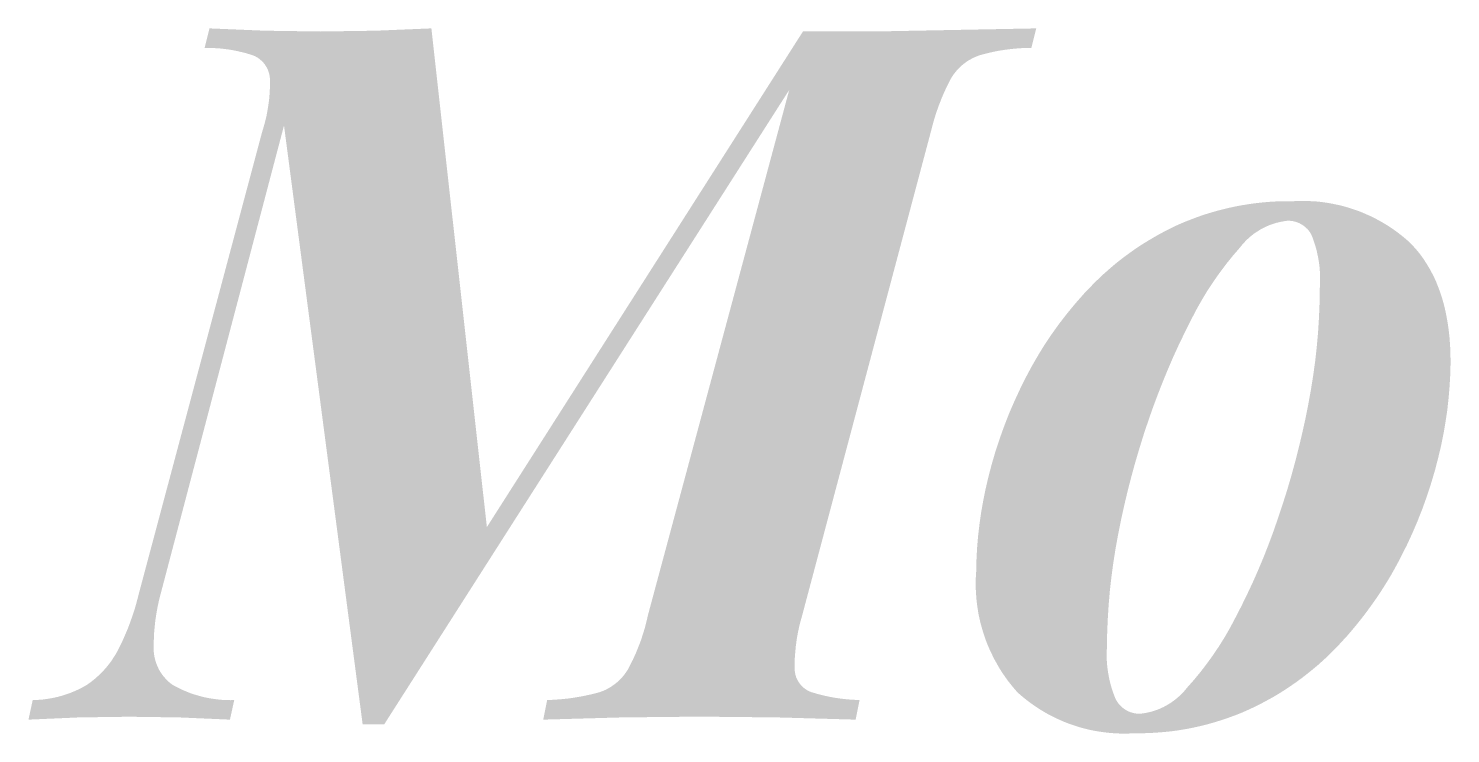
# Model space of a CAD drawing. Header units: millimetres. Extents: x 1235 to 1439, y 1033 to 1126.
# Drawn here: x 1333.69 to 1347.86, y 1067.16 to 1074.19 of the extents above; entities that cross this region are included whole.
import ezdxf

# ---------------------------------------------------------------- set-up
doc = ezdxf.new("R2010")
doc.units = ezdxf.units.MM
doc.layers.add('默认', color=18, linetype='Continuous', true_color=0x000000)

msp = doc.modelspace()

# ---------------------------------------------------------------- hatches: boundary and pattern name
at = {"layer": '默认'}
msp.add_hatch(color=256, dxfattribs=at).paths.add_polyline_path([(1337.706, 1074.189), (1338.259, 1069.218), (1341.41, 1074.159), (1342.168, 1074.159), (1343.735, 1074.189), (1343.686, 1073.994), (1343.654, 1073.994), (1343.621, 1073.993), (1343.589, 1073.992), (1343.556, 1073.99), (1343.523, 1073.987), (1343.491, 1073.984), (1343.458, 1073.98), (1343.426, 1073.976), (1343.394, 1073.971), (1343.361, 1073.966), (1343.329, 1073.96), (1343.297, 1073.953), (1343.265, 1073.946), (1343.234, 1073.938), (1343.202, 1073.93), (1343.171, 1073.921), (1343.16, 1073.917), (1343.149, 1073.913), (1343.138, 1073.909), (1343.127, 1073.904), (1343.116, 1073.899), (1343.106, 1073.894), (1343.095, 1073.889), (1343.085, 1073.883), (1343.075, 1073.878), (1343.064, 1073.872), (1343.054, 1073.865), (1343.044, 1073.859), (1343.034, 1073.852), (1343.025, 1073.845), (1343.015, 1073.838), (1343.006, 1073.83), (1342.997, 1073.823), (1342.988, 1073.815), (1342.979, 1073.807), (1342.97, 1073.799), (1342.962, 1073.79), (1342.954, 1073.782), (1342.946, 1073.773), (1342.938, 1073.764), (1342.93, 1073.755), (1342.923, 1073.745), (1342.916, 1073.736), (1342.909, 1073.727), (1342.902, 1073.717), (1342.896, 1073.707), (1342.89, 1073.697), (1342.884, 1073.687), (1342.851, 1073.624), (1342.821, 1073.56), (1342.793, 1073.495), (1342.767, 1073.429), (1342.743, 1073.362), (1342.721, 1073.294), (1342.702, 1073.226), (1342.684, 1073.157), (1341.4, 1068.331), (1341.391, 1068.299), (1341.382, 1068.267), (1341.374, 1068.235), (1341.367, 1068.202), (1341.36, 1068.169), (1341.354, 1068.137), (1341.348, 1068.104), (1341.344, 1068.071), (1341.339, 1068.038), (1341.336, 1068.005), (1341.333, 1067.972), (1341.33, 1067.938), (1341.328, 1067.905), (1341.327, 1067.872), (1341.327, 1067.839), (1341.327, 1067.805), (1341.327, 1067.801), (1341.327, 1067.796), (1341.327, 1067.792), (1341.328, 1067.787), (1341.328, 1067.783), (1341.329, 1067.778), (1341.329, 1067.773), (1341.33, 1067.769), (1341.331, 1067.764), (1341.332, 1067.759), (1341.333, 1067.755), (1341.334, 1067.75), (1341.335, 1067.745), (1341.336, 1067.741), (1341.338, 1067.736), (1341.339, 1067.732), (1341.341, 1067.727), (1341.342, 1067.722), (1341.344, 1067.718), (1341.346, 1067.713), (1341.348, 1067.709), (1341.35, 1067.704), (1341.352, 1067.7), (1341.354, 1067.695), (1341.357, 1067.691), (1341.359, 1067.687), (1341.361, 1067.682), (1341.364, 1067.678), (1341.367, 1067.674), (1341.369, 1067.67), (1341.372, 1067.666), (1341.375, 1067.662), (1341.378, 1067.658), (1341.381, 1067.654), (1341.384, 1067.65), (1341.387, 1067.646), (1341.391, 1067.642), (1341.394, 1067.639), (1341.397, 1067.635), (1341.401, 1067.632), (1341.404, 1067.628), (1341.408, 1067.625), (1341.412, 1067.622), (1341.415, 1067.618), (1341.419, 1067.615), (1341.423, 1067.612), (1341.427, 1067.609), (1341.431, 1067.606), (1341.435, 1067.604), (1341.439, 1067.601), (1341.443, 1067.598), (1341.447, 1067.596), (1341.451, 1067.593), (1341.455, 1067.591), (1341.459, 1067.589), (1341.463, 1067.586), (1341.467, 1067.584), (1341.472, 1067.582), (1341.476, 1067.58), (1341.48, 1067.578), (1341.484, 1067.577), (1341.489, 1067.575), (1341.493, 1067.573), (1341.497, 1067.572), (1341.555, 1067.555), (1341.614, 1067.54), (1341.673, 1067.527), (1341.733, 1067.516), (1341.793, 1067.508), (1341.853, 1067.501), (1341.913, 1067.497), (1341.974, 1067.494), (1341.935, 1067.299), (1341.157, 1067.321), (1340.378, 1067.329), (1339.599, 1067.321), (1338.821, 1067.299), (1338.86, 1067.494), (1338.926, 1067.497), (1338.992, 1067.502), (1339.057, 1067.508), (1339.123, 1067.517), (1339.188, 1067.528), (1339.253, 1067.541), (1339.317, 1067.555), (1339.381, 1067.572), (1339.392, 1067.576), (1339.403, 1067.58), (1339.414, 1067.584), (1339.424, 1067.588), (1339.435, 1067.593), (1339.446, 1067.598), (1339.456, 1067.604), (1339.467, 1067.609), (1339.477, 1067.615), (1339.487, 1067.621), (1339.497, 1067.627), (1339.507, 1067.634), (1339.517, 1067.641), (1339.527, 1067.648), (1339.536, 1067.655), (1339.546, 1067.662), (1339.555, 1067.67), (1339.564, 1067.678), (1339.573, 1067.686), (1339.581, 1067.694), (1339.59, 1067.702), (1339.598, 1067.711), (1339.606, 1067.72), (1339.614, 1067.729), (1339.621, 1067.738), (1339.629, 1067.747), (1339.636, 1067.757), (1339.643, 1067.766), (1339.649, 1067.776), (1339.656, 1067.786), (1339.662, 1067.795), (1339.668, 1067.805), (1339.684, 1067.836), (1339.7, 1067.868), (1339.716, 1067.899), (1339.73, 1067.931), (1339.745, 1067.963), (1339.758, 1067.996), (1339.771, 1068.028), (1339.784, 1068.061), (1339.796, 1068.094), (1339.807, 1068.128), (1339.818, 1068.161), (1339.828, 1068.195), (1339.838, 1068.229), (1339.846, 1068.263), (1339.855, 1068.297), (1339.862, 1068.331), (1341.273, 1073.576), (1337.235, 1067.251), (1337.021, 1067.251), (1336.237, 1073.221), (1335.007, 1068.551), (1334.99, 1068.485), (1334.976, 1068.418), (1334.964, 1068.351), (1334.954, 1068.284), (1334.947, 1068.216), (1334.941, 1068.149), (1334.939, 1068.081), (1334.938, 1068.013), (1334.938, 1068), (1334.939, 1067.987), (1334.939, 1067.974), (1334.941, 1067.961), (1334.942, 1067.948), (1334.944, 1067.934), (1334.947, 1067.921), (1334.95, 1067.908), (1334.953, 1067.895), (1334.957, 1067.882), (1334.961, 1067.869), (1334.965, 1067.856), (1334.97, 1067.844), (1334.975, 1067.831), (1334.981, 1067.819), (1334.987, 1067.806), (1334.993, 1067.794), (1335, 1067.782), (1335.007, 1067.771), (1335.015, 1067.759), (1335.023, 1067.748), (1335.031, 1067.737), (1335.039, 1067.727), (1335.048, 1067.717), (1335.057, 1067.707), (1335.066, 1067.697), (1335.075, 1067.688), (1335.085, 1067.679), (1335.095, 1067.67), (1335.105, 1067.662), (1335.115, 1067.654), (1335.126, 1067.646), (1335.161, 1067.627), (1335.196, 1067.609), (1335.233, 1067.592), (1335.269, 1067.577), (1335.307, 1067.562), (1335.345, 1067.549), (1335.384, 1067.538), (1335.423, 1067.527), (1335.462, 1067.518), (1335.502, 1067.511), (1335.541, 1067.505), (1335.581, 1067.5), (1335.621, 1067.496), (1335.661, 1067.494), (1335.701, 1067.493), (1335.741, 1067.494), (1335.698, 1067.299), (1335.196, 1067.321), (1334.694, 1067.328), (1334.191, 1067.321), (1333.69, 1067.299), (1333.732, 1067.494), (1333.767, 1067.495), (1333.803, 1067.497), (1333.838, 1067.5), (1333.873, 1067.505), (1333.908, 1067.511), (1333.943, 1067.517), (1333.978, 1067.525), (1334.012, 1067.534), (1334.047, 1067.545), (1334.08, 1067.556), (1334.114, 1067.568), (1334.147, 1067.582), (1334.179, 1067.596), (1334.211, 1067.612), (1334.242, 1067.628), (1334.272, 1067.646), (1334.297, 1067.663), (1334.322, 1067.682), (1334.346, 1067.701), (1334.369, 1067.721), (1334.392, 1067.742), (1334.414, 1067.763), (1334.436, 1067.786), (1334.456, 1067.808), (1334.476, 1067.832), (1334.495, 1067.856), (1334.514, 1067.881), (1334.531, 1067.907), (1334.548, 1067.933), (1334.564, 1067.959), (1334.579, 1067.986), (1334.593, 1068.013), (1334.624, 1068.077), (1334.653, 1068.143), (1334.681, 1068.209), (1334.706, 1068.276), (1334.73, 1068.344), (1334.752, 1068.412), (1334.771, 1068.481), (1334.789, 1068.551), (1336.019, 1073.157), (1336.029, 1073.189), (1336.038, 1073.221), (1336.047, 1073.254), (1336.055, 1073.286), (1336.063, 1073.319), (1336.069, 1073.352), (1336.075, 1073.386), (1336.08, 1073.419), (1336.085, 1073.452), (1336.089, 1073.486), (1336.092, 1073.519), (1336.094, 1073.553), (1336.096, 1073.587), (1336.097, 1073.62), (1336.097, 1073.654), (1336.097, 1073.687), (1336.096, 1073.696), (1336.095, 1073.706), (1336.094, 1073.715), (1336.092, 1073.724), (1336.091, 1073.728), (1336.09, 1073.733), (1336.089, 1073.738), (1336.088, 1073.742), (1336.086, 1073.747), (1336.085, 1073.751), (1336.084, 1073.756), (1336.082, 1073.76), (1336.08, 1073.765), (1336.079, 1073.769), (1336.077, 1073.774), (1336.075, 1073.778), (1336.073, 1073.783), (1336.071, 1073.787), (1336.069, 1073.792), (1336.067, 1073.796), (1336.064, 1073.8), (1336.062, 1073.804), (1336.059, 1073.809), (1336.057, 1073.813), (1336.054, 1073.817), (1336.051, 1073.821), (1336.049, 1073.825), (1336.046, 1073.829), (1336.043, 1073.833), (1336.04, 1073.837), (1336.037, 1073.841), (1336.034, 1073.844), (1336.031, 1073.848), (1336.027, 1073.852), (1336.024, 1073.855), (1336.021, 1073.859), (1336.017, 1073.862), (1336.014, 1073.866), (1336.01, 1073.869), (1336.006, 1073.872), (1336.003, 1073.875), (1335.999, 1073.879), (1335.995, 1073.882), (1335.991, 1073.885), (1335.988, 1073.887), (1335.984, 1073.89), (1335.98, 1073.893), (1335.976, 1073.896), (1335.972, 1073.898), (1335.968, 1073.901), (1335.964, 1073.903), (1335.96, 1073.905), (1335.952, 1073.91), (1335.943, 1073.914), (1335.935, 1073.917), (1335.926, 1073.921), (1335.897, 1073.93), (1335.868, 1073.939), (1335.839, 1073.947), (1335.809, 1073.954), (1335.779, 1073.961), (1335.749, 1073.967), (1335.719, 1073.973), (1335.689, 1073.978), (1335.658, 1073.982), (1335.628, 1073.986), (1335.597, 1073.989), (1335.567, 1073.991), (1335.536, 1073.993), (1335.506, 1073.994), (1335.475, 1073.994), (1335.445, 1073.994), (1335.494, 1074.189), (1336.046, 1074.166), (1336.6, 1074.158), (1337.153, 1074.166)], flags=0)
h = msp.add_hatch(color=256, dxfattribs=at)
h.paths.add_polyline_path([(1343.136, 1068.767), (1343.139, 1068.887), (1343.145, 1069.007), (1343.155, 1069.127), (1343.169, 1069.246), (1343.186, 1069.365), (1343.207, 1069.484), (1343.231, 1069.602), (1343.258, 1069.718), (1343.292, 1069.847), (1343.329, 1069.974), (1343.371, 1070.101), (1343.416, 1070.226), (1343.464, 1070.35), (1343.517, 1070.472), (1343.573, 1070.593), (1343.632, 1070.712), (1343.664, 1070.772), (1343.696, 1070.831), (1343.73, 1070.89), (1343.765, 1070.949), (1343.8, 1071.007), (1343.837, 1071.064), (1343.875, 1071.121), (1343.914, 1071.176), (1343.954, 1071.232), (1343.995, 1071.286), (1344.037, 1071.34), (1344.08, 1071.393), (1344.123, 1071.445), (1344.168, 1071.496), (1344.213, 1071.547), (1344.26, 1071.596), (1344.307, 1071.645), (1344.356, 1071.693), (1344.406, 1071.74), (1344.457, 1071.785), (1344.509, 1071.83), (1344.562, 1071.873), (1344.617, 1071.915), (1344.672, 1071.955), (1344.728, 1071.995), (1344.786, 1072.033), (1344.844, 1072.069), (1344.903, 1072.104), (1344.962, 1072.138), (1345.023, 1072.17), (1345.083, 1072.201), (1345.145, 1072.23), (1345.212, 1072.259), (1345.281, 1072.286), (1345.35, 1072.312), (1345.42, 1072.336), (1345.49, 1072.357), (1345.561, 1072.377), (1345.633, 1072.395), (1345.706, 1072.411), (1345.778, 1072.425), (1345.852, 1072.437), (1345.925, 1072.447), (1345.998, 1072.455), (1346.072, 1072.461), (1346.146, 1072.465), (1346.219, 1072.466), (1346.292, 1072.466), (1346.331, 1072.468), (1346.369, 1072.469), (1346.408, 1072.469), (1346.447, 1072.468), (1346.487, 1072.466), (1346.526, 1072.464), (1346.565, 1072.46), (1346.604, 1072.455), (1346.643, 1072.449), (1346.683, 1072.442), (1346.722, 1072.434), (1346.761, 1072.426), (1346.799, 1072.416), (1346.838, 1072.405), (1346.876, 1072.393), (1346.914, 1072.38), (1346.951, 1072.367), (1346.989, 1072.352), (1347.025, 1072.336), (1347.062, 1072.32), (1347.098, 1072.303), (1347.133, 1072.284), (1347.168, 1072.265), (1347.202, 1072.245), (1347.236, 1072.225), (1347.269, 1072.203), (1347.301, 1072.181), (1347.333, 1072.158), (1347.364, 1072.134), (1347.395, 1072.11), (1347.424, 1072.085), (1347.453, 1072.06), (1347.478, 1072.034), (1347.503, 1072.007), (1347.527, 1071.98), (1347.55, 1071.952), (1347.572, 1071.923), (1347.593, 1071.894), (1347.613, 1071.863), (1347.633, 1071.832), (1347.652, 1071.8), (1347.67, 1071.768), (1347.687, 1071.735), (1347.704, 1071.701), (1347.72, 1071.666), (1347.734, 1071.63), (1347.748, 1071.594), (1347.762, 1071.557), (1347.774, 1071.519), (1347.786, 1071.481), (1347.797, 1071.441), (1347.807, 1071.401), (1347.816, 1071.361), (1347.824, 1071.319), (1347.832, 1071.277), (1347.839, 1071.234), (1347.845, 1071.19), (1347.85, 1071.146), (1347.855, 1071.1), (1347.858, 1071.054), (1347.861, 1071.008), (1347.863, 1070.96), (1347.865, 1070.863), (1347.862, 1070.743), (1347.855, 1070.623), (1347.845, 1070.503), (1347.832, 1070.383), (1347.814, 1070.264), (1347.794, 1070.146), (1347.77, 1070.028), (1347.742, 1069.911), (1347.709, 1069.783), (1347.671, 1069.655), (1347.63, 1069.529), (1347.585, 1069.403), (1347.536, 1069.279), (1347.484, 1069.157), (1347.428, 1069.036), (1347.368, 1068.918), (1347.337, 1068.858), (1347.304, 1068.798), (1347.271, 1068.739), (1347.236, 1068.681), (1347.2, 1068.623), (1347.163, 1068.565), (1347.125, 1068.509), (1347.086, 1068.453), (1347.046, 1068.398), (1347.005, 1068.343), (1346.964, 1068.29), (1346.921, 1068.237), (1346.877, 1068.184), (1346.833, 1068.133), (1346.787, 1068.083), (1346.741, 1068.033), (1346.693, 1067.984), (1346.645, 1067.936), (1346.595, 1067.89), (1346.544, 1067.844), (1346.491, 1067.8), (1346.438, 1067.757), (1346.384, 1067.715), (1346.328, 1067.674), (1346.272, 1067.635), (1346.215, 1067.597), (1346.157, 1067.56), (1346.098, 1067.525), (1346.038, 1067.492), (1345.978, 1067.46), (1345.917, 1067.429), (1345.855, 1067.4), (1345.788, 1067.37), (1345.72, 1067.343), (1345.651, 1067.318), (1345.581, 1067.294), (1345.51, 1067.272), (1345.439, 1067.252), (1345.367, 1067.234), (1345.295, 1067.218), (1345.222, 1067.204), (1345.149, 1067.192), (1345.076, 1067.182), (1345.002, 1067.175), (1344.928, 1067.169), (1344.855, 1067.165), (1344.781, 1067.163), (1344.708, 1067.163), (1344.67, 1067.161), (1344.631, 1067.16), (1344.592, 1067.16), (1344.553, 1067.161), (1344.514, 1067.163), (1344.475, 1067.166), (1344.435, 1067.17), (1344.396, 1067.175), (1344.357, 1067.181), (1344.318, 1067.187), (1344.278, 1067.195), (1344.24, 1067.204), (1344.201, 1067.214), (1344.162, 1067.225), (1344.124, 1067.237), (1344.086, 1067.25), (1344.049, 1067.263), (1344.011, 1067.278), (1343.975, 1067.294), (1343.938, 1067.31), (1343.902, 1067.328), (1343.867, 1067.346), (1343.832, 1067.365), (1343.798, 1067.385), (1343.764, 1067.406), (1343.731, 1067.428), (1343.699, 1067.45), (1343.667, 1067.473), (1343.636, 1067.497), (1343.606, 1067.521), (1343.576, 1067.546), (1343.547, 1067.572), (1343.521, 1067.602), (1343.496, 1067.632), (1343.471, 1067.663), (1343.446, 1067.695), (1343.423, 1067.728), (1343.4, 1067.761), (1343.378, 1067.795), (1343.357, 1067.83), (1343.337, 1067.866), (1343.317, 1067.901), (1343.299, 1067.938), (1343.281, 1067.975), (1343.264, 1068.012), (1343.248, 1068.05), (1343.233, 1068.089), (1343.22, 1068.127), (1343.207, 1068.166), (1343.195, 1068.206), (1343.184, 1068.245), (1343.174, 1068.285), (1343.165, 1068.325), (1343.157, 1068.365), (1343.151, 1068.406), (1343.145, 1068.446), (1343.14, 1068.486), (1343.137, 1068.527), (1343.134, 1068.567), (1343.132, 1068.607), (1343.132, 1068.648), (1343.132, 1068.687), (1343.133, 1068.727)], flags=0)
h.paths.add_polyline_path([(1346.24, 1072.272), (1346.223, 1072.27), (1346.206, 1072.267), (1346.189, 1072.264), (1346.172, 1072.261), (1346.155, 1072.257), (1346.138, 1072.253), (1346.122, 1072.249), (1346.105, 1072.243), (1346.088, 1072.238), (1346.072, 1072.232), (1346.055, 1072.226), (1346.039, 1072.219), (1346.023, 1072.212), (1346.007, 1072.204), (1345.991, 1072.196), (1345.976, 1072.188), (1345.961, 1072.179), (1345.946, 1072.169), (1345.931, 1072.16), (1345.916, 1072.15), (1345.902, 1072.14), (1345.888, 1072.129), (1345.874, 1072.118), (1345.861, 1072.106), (1345.848, 1072.095), (1345.835, 1072.083), (1345.823, 1072.071), (1345.811, 1072.058), (1345.799, 1072.046), (1345.788, 1072.033), (1345.777, 1072.019), (1345.767, 1072.006), (1345.696, 1071.924), (1345.628, 1071.84), (1345.563, 1071.753), (1345.501, 1071.665), (1345.441, 1071.574), (1345.385, 1071.481), (1345.332, 1071.387), (1345.282, 1071.291), (1345.221, 1071.169), (1345.161, 1071.046), (1345.104, 1070.922), (1345.05, 1070.797), (1344.998, 1070.671), (1344.948, 1070.543), (1344.9, 1070.415), (1344.855, 1070.287), (1344.808, 1070.147), (1344.764, 1070.005), (1344.722, 1069.864), (1344.683, 1069.721), (1344.646, 1069.578), (1344.612, 1069.434), (1344.58, 1069.289), (1344.551, 1069.144), (1344.526, 1069.006), (1344.504, 1068.867), (1344.485, 1068.727), (1344.469, 1068.587), (1344.457, 1068.446), (1344.448, 1068.305), (1344.442, 1068.164), (1344.44, 1068.023), (1344.438, 1067.991), (1344.437, 1067.959), (1344.437, 1067.926), (1344.438, 1067.893), (1344.44, 1067.861), (1344.443, 1067.828), (1344.447, 1067.796), (1344.452, 1067.763), (1344.458, 1067.731), (1344.464, 1067.699), (1344.472, 1067.667), (1344.48, 1067.636), (1344.489, 1067.604), (1344.5, 1067.573), (1344.511, 1067.543), (1344.522, 1067.513), (1344.526, 1067.504), (1344.531, 1067.496), (1344.533, 1067.492), (1344.535, 1067.488), (1344.538, 1067.484), (1344.54, 1067.48), (1344.543, 1067.476), (1344.546, 1067.472), (1344.549, 1067.468), (1344.551, 1067.464), (1344.554, 1067.46), (1344.557, 1067.456), (1344.561, 1067.453), (1344.564, 1067.449), (1344.567, 1067.445), (1344.57, 1067.442), (1344.574, 1067.438), (1344.577, 1067.435), (1344.581, 1067.431), (1344.584, 1067.428), (1344.588, 1067.424), (1344.592, 1067.421), (1344.596, 1067.418), (1344.6, 1067.415), (1344.604, 1067.412), (1344.608, 1067.409), (1344.612, 1067.406), (1344.616, 1067.403), (1344.62, 1067.4), (1344.624, 1067.398), (1344.628, 1067.395), (1344.633, 1067.393), (1344.637, 1067.39), (1344.642, 1067.388), (1344.646, 1067.386), (1344.651, 1067.383), (1344.655, 1067.381), (1344.66, 1067.379), (1344.664, 1067.377), (1344.669, 1067.376), (1344.673, 1067.374), (1344.678, 1067.372), (1344.683, 1067.371), (1344.688, 1067.369), (1344.692, 1067.368), (1344.697, 1067.366), (1344.702, 1067.365), (1344.706, 1067.364), (1344.711, 1067.363), (1344.716, 1067.362), (1344.721, 1067.361), (1344.726, 1067.361), (1344.73, 1067.36), (1344.735, 1067.359), (1344.74, 1067.359), (1344.744, 1067.359), (1344.749, 1067.358), (1344.754, 1067.358), (1344.763, 1067.358), (1344.772, 1067.358), (1344.789, 1067.36), (1344.805, 1067.362), (1344.822, 1067.365), (1344.838, 1067.368), (1344.855, 1067.372), (1344.871, 1067.376), (1344.888, 1067.38), (1344.904, 1067.385), (1344.92, 1067.39), (1344.937, 1067.396), (1344.953, 1067.402), (1344.969, 1067.409), (1344.984, 1067.416), (1345, 1067.423), (1345.015, 1067.431), (1345.03, 1067.439), (1345.045, 1067.448), (1345.06, 1067.457), (1345.075, 1067.466), (1345.089, 1067.476), (1345.103, 1067.486), (1345.117, 1067.496), (1345.13, 1067.507), (1345.143, 1067.518), (1345.156, 1067.529), (1345.169, 1067.54), (1345.181, 1067.552), (1345.193, 1067.564), (1345.204, 1067.576), (1345.215, 1067.589), (1345.226, 1067.602), (1345.236, 1067.615), (1345.306, 1067.694), (1345.374, 1067.776), (1345.438, 1067.86), (1345.5, 1067.946), (1345.559, 1068.034), (1345.615, 1068.124), (1345.668, 1068.216), (1345.717, 1068.309), (1345.779, 1068.429), (1345.838, 1068.55), (1345.895, 1068.671), (1345.949, 1068.794), (1346.001, 1068.918), (1346.05, 1069.043), (1346.097, 1069.169), (1346.141, 1069.296), (1346.188, 1069.436), (1346.233, 1069.578), (1346.275, 1069.72), (1346.314, 1069.862), (1346.351, 1070.006), (1346.385, 1070.15), (1346.417, 1070.294), (1346.446, 1070.439), (1346.472, 1070.582), (1346.495, 1070.726), (1346.515, 1070.87), (1346.531, 1071.014), (1346.544, 1071.159), (1346.553, 1071.304), (1346.559, 1071.449), (1346.561, 1071.594), (1346.563, 1071.629), (1346.564, 1071.663), (1346.565, 1071.697), (1346.564, 1071.732), (1346.562, 1071.766), (1346.56, 1071.8), (1346.556, 1071.835), (1346.551, 1071.869), (1346.545, 1071.903), (1346.538, 1071.937), (1346.531, 1071.97), (1346.522, 1072.004), (1346.512, 1072.037), (1346.501, 1072.069), (1346.49, 1072.102), (1346.477, 1072.133), (1346.473, 1072.141), (1346.468, 1072.148), (1346.464, 1072.156), (1346.459, 1072.163), (1346.453, 1072.17), (1346.448, 1072.177), (1346.442, 1072.184), (1346.436, 1072.191), (1346.429, 1072.197), (1346.422, 1072.203), (1346.416, 1072.209), (1346.412, 1072.212), (1346.408, 1072.215), (1346.405, 1072.218), (1346.401, 1072.221), (1346.397, 1072.223), (1346.394, 1072.226), (1346.39, 1072.229), (1346.386, 1072.231), (1346.382, 1072.234), (1346.378, 1072.236), (1346.374, 1072.238), (1346.37, 1072.24), (1346.366, 1072.243), (1346.362, 1072.245), (1346.357, 1072.247), (1346.353, 1072.249), (1346.349, 1072.25), (1346.345, 1072.252), (1346.34, 1072.254), (1346.336, 1072.256), (1346.327, 1072.259), (1346.319, 1072.261), (1346.31, 1072.264), (1346.301, 1072.266), (1346.292, 1072.268), (1346.283, 1072.269), (1346.275, 1072.27), (1346.266, 1072.271), (1346.257, 1072.271), (1346.248, 1072.272)], flags=0)

doc.saveas('drawing.dxf')
